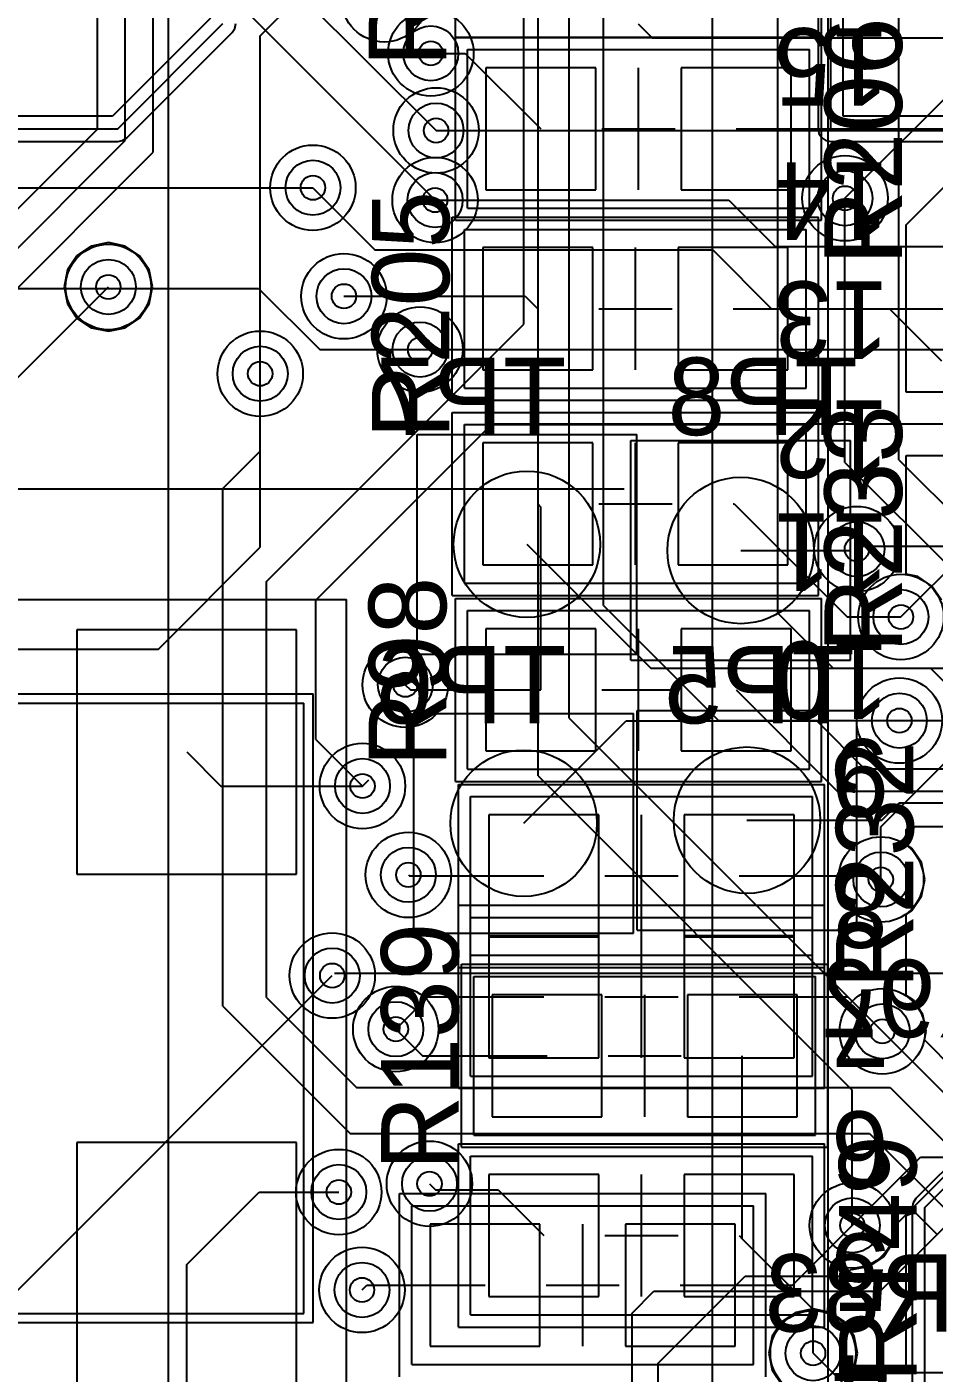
# Model space of a CAD drawing. Extents: x 28 to 300, y 18 to 330.
# Drawn here: x 154.41 to 161.84, y 109.15 to 120.18 of the extents above; entities that cross this region are included whole.
import ezdxf

# ---------------------------------------------------------------- set-up
doc = ezdxf.new("R2010")
doc.units = 0
for name, color, linetype in [('BOTTOMLAYER', 5, 'CONTINUOUS'), ('BOTTOMOVERLAY', 54, 'CONTINUOUS'), ('BOTTOMPASTE', 16, 'CONTINUOUS'), ('BOTTOMSOLDER', 6, 'CONTINUOUS'), ('DRILLDRAWING', 1, 'CONTINUOUS'), ('INTERNALPLANE1', 76, 'CONTINUOUS'), ('INTERNALPLANE6', 136, 'CONTINUOUS'), ('MECHANICAL11', 56, 'CONTINUOUS'), ('MECHANICAL14', 56, 'CONTINUOUS'), ('MECHANICAL15', 56, 'CONTINUOUS'), ('MECHANICAL16', 56, 'CONTINUOUS'), ('MECHANICAL8', 56, 'CONTINUOUS'), ('MIDLAYER1', 16, 'CONTINUOUS'), ('MIDLAYER3', 90, 'CONTINUOUS'), ('MULTILAYER', 9, 'CONTINUOUS'), ('TOPLAYER', 1, 'CONTINUOUS'), ('TOPOVERLAY', 2, 'CONTINUOUS'), ('TOPPASTE', 8, 'CONTINUOUS'), ('TOPSOLDER', 216, 'CONTINUOUS'), ('VIAHOLELAYER', 16, 'CONTINUOUS')]:
    doc.layers.add(name, color=color, linetype=linetype)

msp = doc.modelspace()

# ---------------------------------------------------------------- linework, layer by layer
at = {"layer": 'BOTTOMLAYER'}
for p, q in [((158.478, 117.749), (158.478, 120.924)), ((161.611, 118.564), (163.218, 120.17)), ((161.11, 118.781), (162.078, 119.749)), ((151.303, 118.867), (156.751, 118.867)), ((161.611, 117.191), (161.611, 118.564)), ((153.5, 118.042), (155.075, 118.042)), ((155.075, 118.042), (156.306, 118.042)), ((156.306, 118.042), (156.807, 117.541)), ((156.37, 115.641), (158.478, 117.749)), ((156.807, 117.541), (157.629, 117.541)), ((156.319, 116.708), (156.319, 117.343)), ((164.124, 117.191), (161.611, 117.191)), ((156.776, 115.489), (158.22, 116.932)), ((158.22, 116.932), (164.98, 116.932)), ((156.014, 116.403), (156.319, 116.708)), ((161.611, 115.7), (161.611, 116.673)), ((161.611, 116.673), (162.076, 116.673)), ((156.014, 112.16), (156.014, 116.403)), ((158.504, 115.946), (159.52, 114.93)), ((160.256, 115.895), (161.145, 115.895)), ((156.37, 112.231), (156.37, 115.641)), ((161.706, 115.681), (161.611, 115.7)), ((161.822, 115.603), (161.706, 115.681)), ((161.9, 115.487), (161.822, 115.603)), ((156.776, 114.346), (156.776, 115.489)), ((159.52, 114.93), (162.009, 114.93)), ((158.478, 113.66), (159.316, 114.498)), ((159.316, 114.498), (160.88, 114.498)), ((160.88, 114.498), (161.27, 114.107)), ((156.776, 114.346), (157.157, 113.965)), ((161.27, 114.107), (164.369, 114.107)), ((161.413, 113.685), (161.553, 113.826)), ((161.553, 113.826), (166.627, 113.826)), ((160.307, 113.685), (161.413, 113.685)), ((161.611, 113.609), (161.634, 113.632)), ((161.611, 113.484), (161.611, 113.609)), ((161.634, 113.632), (166.106, 113.632)), ((161.658, 113.453), (161.611, 113.484)), ((161.736, 113.337), (161.658, 113.453)), ((161.763, 113.199), (161.736, 113.337)), ((161.736, 113.062), (161.763, 113.199)), ((161.658, 112.945), (161.736, 113.062)), ((161.611, 112.914), (161.658, 112.945)), ((161.611, 112.248), (161.611, 112.914)), ((158.193, 112.738), (158.193, 111.738)), ((159.093, 112.738), (158.193, 112.738)), ((159.093, 111.738), (159.093, 112.738)), ((159.793, 112.738), (159.793, 111.738)), ((160.693, 112.738), (159.793, 112.738)), ((160.693, 111.738), (160.693, 112.738)), ((156.37, 112.231), (157.107, 111.495)), ((157.43, 111.973), (157.694, 112.238)), ((157.694, 112.238), (158.643, 112.238)), ((160.243, 112.238), (161.133, 112.238)), ((161.133, 112.238), (161.416, 111.955)), ((161.67, 112.209), (161.611, 112.248)), ((161.748, 112.092), (161.67, 112.209)), ((156.014, 112.16), (157.056, 111.119)), ((161.775, 111.955), (161.748, 112.092)), ((161.416, 111.955), (161.947, 111.424)), ((161.761, 111.885), (161.775, 111.955)), ((162.011, 111.634), (161.761, 111.885)), ((158.193, 111.738), (159.093, 111.738)), ((159.793, 111.738), (160.693, 111.738)), ((157.107, 111.495), (161.48, 111.495)), ((161.48, 111.495), (162.058, 110.917)), ((157.056, 111.119), (161.312, 111.119)), ((161.312, 111.119), (162.006, 110.424)), ((161.611, 110.445), (161.682, 110.474)), ((161.611, 109.698), (161.611, 110.445)), ((161.682, 110.474), (161.869, 110.287)), ((157.711, 110.375), (157.711, 109.375)), ((158.611, 110.375), (157.711, 110.375)), ((158.611, 109.375), (158.611, 110.375)), ((159.311, 110.375), (159.311, 109.375)), ((160.211, 110.375), (159.311, 110.375)), ((160.211, 109.375), (160.211, 110.375)), ((160.68, 109.875), (161.17, 110.365)), ((157.153, 109.836), (157.193, 109.875)), ((157.193, 109.875), (158.161, 109.875)), ((159.761, 109.875), (160.68, 109.875)), ((161.611, 109.156), (161.611, 109.698)), ((157.711, 109.375), (158.611, 109.375)), ((159.311, 109.375), (160.211, 109.375)), ((160.849, 109.317), (161.205, 108.962)), ((163.221, 109.156), (161.611, 109.156))]:
    msp.add_line(p, q, dxfattribs=at)
for centre, radius in [((157.717, 119.968), 0.225), ((157.76, 119.336), 0.225), ((156.751, 118.867), 0.225), ((157.752, 118.766), 0.225), ((161.11, 118.781), 0.225), ((155.075, 118.054), 0.225), ((157.005, 117.978), 0.225), ((157.629, 117.541), 0.225), ((156.319, 117.343), 0.225), ((158.504, 115.946), 0.6), ((160.256, 115.895), 0.6), ((161.208, 115.906), 0.225), ((161.568, 115.35), 0.225), ((157.508, 114.795), 0.225), ((161.556, 114.501), 0.225), ((160.307, 113.685), 0.6), ((157.157, 113.965), 0.225), ((158.478, 113.66), 0.6), ((157.533, 113.237), 0.225), ((161.404, 113.199), 0.225), ((156.909, 112.412), 0.225), ((157.43, 111.973), 0.225), ((161.416, 111.955), 0.225), ((156.963, 110.638), 0.225), ((157.706, 110.706), 0.225), ((161.17, 110.365), 0.225), ((157.153, 109.836), 0.225), ((160.849, 109.317), 0.225)]:
    msp.add_circle(centre, radius, dxfattribs=at)
at = {"layer": 'BOTTOMOVERLAY'}
for p, q in [((159.443, 111.738), (159.443, 112.738)), ((158.961, 109.375), (158.961, 110.375))]:
    msp.add_line(p, q, dxfattribs=at)
at = {"layer": 'BOTTOMPASTE'}
for p, q in [((158.193, 112.738), (158.193, 111.738)), ((159.093, 112.738), (158.193, 112.738)), ((159.093, 111.738), (159.093, 112.738)), ((159.793, 112.738), (159.793, 111.738)), ((160.693, 112.738), (159.793, 112.738)), ((160.693, 111.738), (160.693, 112.738)), ((158.193, 111.738), (159.093, 111.738)), ((159.793, 111.738), (160.693, 111.738)), ((157.711, 110.375), (157.711, 109.375)), ((158.611, 110.375), (157.711, 110.375)), ((158.611, 109.375), (158.611, 110.375)), ((159.311, 110.375), (159.311, 109.375)), ((160.211, 110.375), (159.311, 110.375)), ((160.211, 109.375), (160.211, 110.375)), ((157.711, 109.375), (158.611, 109.375)), ((159.311, 109.375), (160.211, 109.375))]:
    msp.add_line(p, q, dxfattribs=at)
at = {"layer": 'BOTTOMSOLDER'}
for p, q in [((158.193, 112.738), (158.193, 111.738)), ((159.093, 112.738), (158.193, 112.738)), ((159.093, 111.738), (159.093, 112.738)), ((159.793, 112.738), (159.793, 111.738)), ((160.693, 112.738), (159.793, 112.738)), ((160.693, 111.738), (160.693, 112.738)), ((158.193, 111.738), (159.093, 111.738)), ((159.793, 111.738), (160.693, 111.738)), ((157.711, 110.375), (157.711, 109.375)), ((158.611, 110.375), (157.711, 110.375)), ((158.611, 109.375), (158.611, 110.375)), ((159.311, 110.375), (159.311, 109.375)), ((160.211, 110.375), (159.311, 110.375)), ((160.211, 109.375), (160.211, 110.375)), ((157.711, 109.375), (158.611, 109.375)), ((159.311, 109.375), (160.211, 109.375))]:
    msp.add_line(p, q, dxfattribs=at)
for centre in [(158.504, 115.946), (160.256, 115.895), (160.307, 113.685), (158.478, 113.66)]:
    msp.add_circle(centre, 0.6, dxfattribs=at)
at = {"layer": 'DRILLDRAWING'}
for centre in [(157.717, 119.968), (157.76, 119.336), (156.751, 118.867), (157.752, 118.766), (161.11, 118.781), (155.075, 118.054), (157.005, 117.978), (157.629, 117.541), (156.319, 117.343), (161.208, 115.906), (161.568, 115.35), (157.508, 114.795), (161.556, 114.501), (157.157, 113.965), (157.533, 113.237), (161.404, 113.199), (156.909, 112.412), (157.43, 111.973), (161.416, 111.955), (157.706, 110.706), (156.963, 110.638), (161.17, 110.365), (157.153, 109.836), (160.849, 109.317)]:
    msp.add_circle(centre, 0.1, dxfattribs=at)
at = {"layer": 'INTERNALPLANE1'}
for p, q in [((160.889, 122.372), (160.889, 119.35)), ((160.993, 119.35), (160.993, 122.372)), ((161.096, 119.454), (161.096, 122.329)), ((155.911, 120.256), (155.109, 119.454)), ((155.152, 119.35), (156.014, 120.213)), ((155.225, 119.277), (156.088, 120.14)), ((156.088, 120.14), (156.11, 120.173)), ((156.11, 120.173), (156.118, 120.213)), ((155.109, 119.454), (149.038, 119.454)), ((162.399, 119.454), (161.096, 119.454)), ((149.038, 119.35), (155.152, 119.35)), ((160.889, 119.35), (160.889, 119.35)), ((160.889, 119.35), (160.897, 119.31)), ((160.993, 119.35), (160.994, 119.35)), ((160.994, 119.35), (162.399, 119.35)), ((149.081, 119.247), (155.152, 119.247)), ((155.152, 119.247), (155.191, 119.255)), ((155.152, 119.247), (155.152, 119.247)), ((155.191, 119.255), (155.225, 119.277)), ((160.897, 119.31), (160.92, 119.276)), ((160.92, 119.276), (160.953, 119.254)), ((160.953, 119.254), (160.993, 119.246)), ((160.993, 119.246), (160.997, 119.247)), ((160.997, 119.247), (162.356, 119.247)), ((162.721, 111.615), (161.691, 110.584)), ((161.764, 110.511), (162.825, 111.572)), ((161.668, 110.551), (161.66, 110.511)), ((161.691, 110.584), (161.668, 110.551)), ((161.66, 110.511), (161.66, 110.511)), ((161.66, 110.511), (161.66, 107.082)), ((161.764, 105.457), (161.764, 110.511)), ((161.764, 103.247), (161.764, 110.511))]:
    msp.add_line(p, q, dxfattribs=at)
for centre in [(157.336, 120.411), (157.76, 119.336), (156.751, 118.867), (161.11, 118.781), (157.752, 118.766), (155.075, 118.054), (157.005, 117.978), (157.629, 117.541), (156.319, 117.343), (161.208, 115.906), (161.568, 115.35), (161.556, 114.501), (157.157, 113.965), (161.404, 113.199), (156.909, 112.412), (161.416, 111.955), (156.963, 110.638), (157.706, 110.706), (161.17, 110.365), (160.849, 109.317)]:
    msp.add_circle(centre, 0.35, dxfattribs=at)
at = {"layer": 'INTERNALPLANE6'}
for centre in [(157.336, 120.411), (157.717, 119.968), (157.76, 119.336), (156.751, 118.867), (161.11, 118.781), (157.752, 118.766), (155.075, 118.054), (157.629, 117.541), (156.319, 117.343), (161.208, 115.906), (161.568, 115.35), (157.508, 114.795), (161.556, 114.501), (157.157, 113.965), (157.533, 113.237), (161.404, 113.199), (156.909, 112.412), (157.43, 111.973), (161.416, 111.955), (161.17, 110.365), (157.153, 109.836), (160.849, 109.317)]:
    msp.add_circle(centre, 0.35, dxfattribs=at)
at = {"layer": 'MECHANICAL11'}
msp.add_line((154.3, 116.399), (159.3, 116.399), dxfattribs=at)
at = {"layer": 'MECHANICAL14'}
for p, q in [((158.018, 118.7), (158.018, 120)), ((158.018, 120), (160.818, 120)), ((160.818, 118.7), (160.818, 120)), ((158.018, 118.7), (160.818, 118.7)), ((157.993, 117.226), (157.993, 118.526)), ((157.993, 118.526), (160.793, 118.526)), ((160.793, 117.226), (160.793, 118.526)), ((157.993, 117.226), (160.793, 117.226)), ((157.993, 115.626), (157.993, 116.926)), ((157.993, 116.926), (160.793, 116.926)), ((160.793, 115.626), (160.793, 116.926)), ((157.604, 115.046), (157.604, 116.846)), ((157.604, 116.846), (159.404, 116.846)), ((159.404, 115.046), (159.404, 116.846)), ((159.356, 114.995), (159.356, 116.795)), ((159.356, 116.795), (161.156, 116.795)), ((161.156, 114.995), (161.156, 116.795)), ((157.993, 115.626), (160.793, 115.626)), ((158.018, 114.102), (158.018, 115.402)), ((158.018, 115.402), (160.818, 115.402)), ((160.818, 114.102), (160.818, 115.402)), ((157.604, 115.046), (159.404, 115.046)), ((159.356, 114.995), (161.156, 114.995)), ((149.677, 114.644), (156.677, 114.644)), ((156.677, 109.644), (156.677, 114.644)), ((157.578, 112.76), (157.578, 114.56)), ((157.578, 114.56), (159.378, 114.56)), ((159.378, 112.76), (159.378, 114.56)), ((159.407, 112.785), (159.407, 114.585)), ((159.407, 114.585), (161.207, 114.585)), ((161.207, 112.785), (161.207, 114.585)), ((158.018, 114.102), (160.818, 114.102)), ((158.043, 112.578), (158.043, 113.878)), ((158.043, 113.878), (160.843, 113.878)), ((160.843, 112.578), (160.843, 113.878)), ((158.043, 111.588), (158.043, 112.888)), ((158.043, 112.888), (160.843, 112.888)), ((160.843, 111.588), (160.843, 112.888)), ((157.578, 112.76), (159.378, 112.76)), ((159.407, 112.785), (161.207, 112.785)), ((158.043, 112.578), (160.843, 112.578)), ((158.069, 112.405), (160.869, 112.405)), ((158.069, 111.105), (158.069, 112.405)), ((160.869, 111.105), (160.869, 112.405)), ((158.043, 111.588), (160.843, 111.588)), ((158.069, 111.105), (160.869, 111.105)), ((158.043, 110.932), (160.843, 110.932)), ((158.043, 109.632), (158.043, 110.932)), ((160.843, 109.632), (160.843, 110.932)), ((157.561, 109.225), (157.561, 110.525)), ((157.561, 110.525), (160.361, 110.525)), ((160.361, 109.225), (160.361, 110.525)), ((149.677, 109.644), (156.677, 109.644)), ((158.043, 109.632), (160.843, 109.632)), ((157.561, 109.225), (160.361, 109.225))]:
    msp.add_line(p, q, dxfattribs=at)
at = {"layer": 'MECHANICAL15'}
for p, q in [((160.972, 103.924), (160.972, 122.924)), ((157.918, 120.098), (157.918, 121.598)), ((160.918, 120.098), (160.918, 121.598)), ((157.918, 120.1), (160.918, 120.1)), ((157.918, 118.6), (157.918, 120.1)), ((157.918, 120.098), (160.918, 120.098)), ((160.918, 118.6), (160.918, 120.1)), ((159.418, 119.05), (159.418, 119.65)), ((159.118, 119.35), (159.718, 119.35)), ((157.893, 118.626), (160.893, 118.626)), ((157.893, 117.126), (157.893, 118.626)), ((157.918, 118.6), (160.918, 118.6)), ((160.893, 117.126), (160.893, 118.626)), ((159.393, 117.576), (159.393, 118.176)), ((159.093, 117.876), (159.693, 117.876)), ((157.893, 117.126), (160.893, 117.126)), ((157.893, 117.026), (160.893, 117.026)), ((157.893, 115.526), (157.893, 117.026)), ((160.893, 115.526), (160.893, 117.026)), ((159.393, 115.976), (159.393, 116.576)), ((159.093, 116.276), (159.693, 116.276)), ((149.327, 115.494), (157.027, 115.494)), ((157.027, 108.794), (157.027, 115.494)), ((157.893, 115.526), (160.893, 115.526)), ((157.943, 113.978), (160.943, 113.978)), ((157.943, 112.478), (157.943, 113.978)), ((160.943, 112.478), (160.943, 113.978)), ((159.443, 112.928), (159.443, 113.528)), ((159.143, 113.228), (159.743, 113.228)), ((157.943, 112.988), (160.943, 112.988)), ((157.943, 111.488), (157.943, 112.988)), ((160.943, 111.488), (160.943, 112.988)), ((157.969, 111.005), (157.969, 112.505)), ((157.969, 112.505), (160.969, 112.505)), ((159.443, 111.938), (159.443, 112.538)), ((160.969, 111.005), (160.969, 112.505)), ((157.943, 112.478), (160.943, 112.478)), ((159.143, 112.238), (159.743, 112.238)), ((159.469, 111.455), (159.469, 112.055)), ((159.169, 111.755), (159.769, 111.755)), ((157.943, 111.488), (160.943, 111.488)), ((157.943, 109.532), (157.943, 111.032)), ((157.943, 111.032), (160.943, 111.032)), ((157.969, 111.005), (160.969, 111.005)), ((160.943, 109.532), (160.943, 111.032)), ((159.443, 109.982), (159.443, 110.582)), ((159.143, 110.282), (159.743, 110.282)), ((157.943, 109.532), (160.943, 109.532))]:
    msp.add_line(p, q, dxfattribs=at)
at = {"layer": 'MECHANICAL16'}
for p, q in [((157.918, 115.502), (160.918, 115.502)), ((157.918, 114.002), (157.918, 115.502)), ((160.918, 114.002), (160.918, 115.502)), ((159.418, 114.452), (159.418, 115.052)), ((149.602, 114.719), (156.752, 114.719)), ((156.752, 109.569), (156.752, 114.719)), ((159.118, 114.752), (159.718, 114.752)), ((157.918, 114.002), (160.918, 114.002)), ((157.461, 110.625), (160.461, 110.625)), ((157.461, 109.125), (157.461, 110.625)), ((160.461, 109.125), (160.461, 110.625)), ((158.961, 109.575), (158.961, 110.175)), ((158.661, 109.875), (159.261, 109.875)), ((149.602, 109.569), (156.752, 109.569))]:
    msp.add_line(p, q, dxfattribs=at)
at = {"layer": 'MECHANICAL8'}
msp.add_line((160.025, 98.15), (160.025, 144.85), dxfattribs=at)
at = {"layer": 'MIDLAYER1'}
for p, q in [((159.131, 115.444), (159.131, 123.939)), ((158.849, 114.522), (158.849, 122.57)), ((154.985, 119.348), (154.985, 122.008)), ((155.214, 119.253), (155.214, 121.913)), ((155.442, 119.158), (155.442, 121.818)), ((161.552, 116.638), (161.552, 121.839)), ((160.561, 115.382), (160.561, 120.908)), ((158.595, 114.048), (158.595, 120.859)), ((156.319, 120.112), (156.619, 120.411)), ((156.319, 117.343), (156.319, 120.112)), ((152.041, 116.403), (154.985, 119.348)), ((152.135, 116.175), (155.214, 119.253)), ((152.23, 115.946), (155.442, 119.158)), ((161.11, 116.616), (161.11, 118.781)), ((156.319, 115.921), (156.319, 117.343)), ((161.11, 116.616), (162.034, 115.692)), ((161.552, 116.638), (162.304, 115.885)), ((155.486, 115.087), (156.319, 115.921)), ((159.131, 115.444), (160.074, 114.501)), ((160.561, 115.382), (161.012, 114.93)), ((148.667, 115.087), (155.486, 115.087)), ((161.012, 114.93), (161.81, 114.93)), ((161.81, 114.93), (161.998, 114.742)), ((158.849, 114.522), (161.416, 111.955)), ((160.074, 114.501), (161.556, 114.501)), ((158.595, 114.048), (161.17, 111.472)), ((149.343, 104.846), (156.909, 112.412)), ((161.17, 110.365), (161.17, 111.472)), ((161.399, 109.825), (161.958, 110.383)), ((159.367, 109.647), (159.545, 109.825)), ((159.545, 109.825), (161.399, 109.825)), ((159.367, 105.989), (159.367, 109.647))]:
    msp.add_line(p, q, dxfattribs=at)
for centre in [(157.717, 119.968), (157.76, 119.336), (156.751, 118.867), (157.752, 118.766), (161.11, 118.781), (155.075, 118.054), (157.005, 117.978), (157.629, 117.541), (156.319, 117.343), (161.208, 115.906), (161.568, 115.35), (157.508, 114.795), (161.556, 114.501), (157.157, 113.965), (157.533, 113.237), (161.404, 113.199), (156.909, 112.412), (157.43, 111.973), (161.416, 111.955), (156.963, 110.638), (157.706, 110.706), (161.17, 110.365), (157.153, 109.836), (160.849, 109.317)]:
    msp.add_circle(centre, 0.225, dxfattribs=at)
at = {"layer": 'MIDLAYER3'}
for p, q in [((155.566, 121.06), (155.566, 108.819)), ((157.76, 119.336), (163.38, 119.336)), ((156.751, 118.867), (157.259, 118.359)), ((157.752, 118.766), (160.158, 118.766)), ((160.158, 118.766), (160.538, 118.386)), ((154.936, 118.389), (154.818, 118.31)), ((155.075, 118.417), (154.936, 118.389)), ((155.213, 118.389), (155.075, 118.417)), ((155.331, 118.31), (155.213, 118.389)), ((157.259, 118.359), (160.026, 118.359)), ((160.026, 118.359), (160.509, 117.875)), ((160.538, 118.386), (162.408, 118.386)), ((154.818, 118.31), (154.74, 118.193)), ((155.41, 118.193), (155.331, 118.31)), ((154.74, 118.193), (154.712, 118.054)), ((155.437, 118.054), (155.41, 118.193)), ((154.712, 118.054), (154.74, 117.915)), ((155.41, 117.915), (155.437, 118.054)), ((154.74, 117.915), (154.818, 117.798)), ((155.331, 117.798), (155.41, 117.915)), ((154.818, 117.798), (154.936, 117.719)), ((155.213, 117.719), (155.331, 117.798)), ((160.509, 117.875), (164.021, 117.875)), ((154.936, 117.719), (155.075, 117.692)), ((155.075, 117.692), (155.213, 117.719)), ((157.629, 117.541), (162.327, 117.541)), ((161.568, 115.35), (162.199, 115.98)), ((161.404, 113.631), (162.601, 114.828)), ((161.404, 113.199), (161.404, 113.631)), ((161.531, 110.376), (163.186, 112.031)), ((161.505, 110.227), (161.533, 110.365)), ((161.533, 110.365), (161.531, 110.376)), ((161.427, 110.109), (161.505, 110.227)), ((161.309, 110.03), (161.427, 110.109)), ((161.103, 109.948), (161.16, 110.005)), ((161.16, 110.005), (161.17, 110.003)), ((161.17, 110.003), (161.309, 110.03)), ((159.833, 109.491), (160.291, 109.948)), ((160.291, 109.948), (161.103, 109.948)), ((160.711, 109.652), (160.593, 109.574)), ((160.849, 109.68), (160.711, 109.652)), ((160.988, 109.652), (160.849, 109.68)), ((161.106, 109.574), (160.988, 109.652)), ((160.593, 109.574), (160.514, 109.456)), ((161.184, 109.456), (161.106, 109.574)), ((159.579, 109.237), (159.833, 109.491)), ((160.514, 109.456), (160.487, 109.317)), ((161.212, 109.317), (161.184, 109.456)), ((160.487, 109.317), (160.514, 109.179)), ((161.184, 109.179), (161.212, 109.317)), ((159.579, 108.373), (159.579, 109.237)), ((160.514, 109.179), (160.593, 109.061)), ((161.106, 109.061), (161.184, 109.179))]:
    msp.add_line(p, q, dxfattribs=at)
for centre in [(157.717, 119.968), (157.76, 119.336), (156.751, 118.867), (157.752, 118.766), (161.11, 118.781), (155.075, 118.054), (157.005, 117.978), (157.629, 117.541), (156.319, 117.343), (161.208, 115.906), (161.568, 115.35), (157.508, 114.795), (161.556, 114.501), (157.157, 113.965), (157.533, 113.237), (161.404, 113.199), (156.909, 112.412), (157.43, 111.973), (161.416, 111.955), (156.963, 110.638), (157.706, 110.706), (161.17, 110.365), (157.153, 109.836), (160.849, 109.317)]:
    msp.add_circle(centre, 0.225, dxfattribs=at)
at = {"layer": 'MULTILAYER'}
for centre in [(157.717, 119.968), (157.76, 119.336), (156.751, 118.867), (157.752, 118.766), (161.11, 118.781), (155.075, 118.054), (157.005, 117.978), (157.629, 117.541), (156.319, 117.343), (161.208, 115.906), (161.568, 115.35), (157.508, 114.795), (161.556, 114.501), (157.157, 113.965), (157.533, 113.237), (161.404, 113.199), (156.909, 112.412), (157.43, 111.973), (161.416, 111.955), (156.963, 110.638), (157.706, 110.706), (161.17, 110.365), (157.153, 109.836), (160.849, 109.317)]:
    msp.add_circle(centre, 0.225, dxfattribs=at)
at = {"layer": 'TOPLAYER'}
for p, q in [((155.538, 120.981), (157.752, 118.766)), ((156.157, 120.939), (157.76, 119.336)), ((159.415, 120.21), (159.53, 120.095)), ((159.53, 120.095), (162.209, 120.095)), ((157.717, 119.968), (157.999, 119.968)), ((157.999, 119.968), (158.618, 119.35)), ((159.068, 119.85), (158.168, 119.85)), ((158.168, 119.85), (158.168, 118.85)), ((159.068, 118.85), (159.068, 119.85)), ((160.668, 119.85), (159.768, 119.85)), ((159.768, 119.85), (159.768, 118.85)), ((160.668, 118.85), (160.668, 119.85)), ((160.218, 119.35), (161.347, 119.35)), ((161.347, 119.35), (161.873, 119.35)), ((161.347, 119.35), (161.799, 119.35)), ((158.168, 118.85), (159.068, 118.85)), ((159.768, 118.85), (160.668, 118.85)), ((159.043, 118.376), (158.143, 118.376)), ((158.143, 118.376), (158.143, 117.376)), ((159.043, 117.376), (159.043, 118.376)), ((160.643, 118.376), (159.743, 118.376)), ((159.743, 118.376), (159.743, 117.376)), ((160.643, 117.376), (160.643, 118.376)), ((153.195, 116.175), (155.075, 118.054)), ((157.005, 117.978), (158.491, 117.978)), ((158.491, 117.978), (158.593, 117.876)), ((160.193, 117.876), (161.475, 117.876)), ((161.475, 117.876), (161.902, 117.449)), ((158.143, 117.376), (159.043, 117.376)), ((159.743, 117.376), (160.643, 117.376)), ((159.043, 116.776), (158.143, 116.776)), ((158.143, 116.776), (158.143, 115.776)), ((159.043, 115.776), (159.043, 116.776)), ((160.643, 116.776), (159.743, 116.776)), ((159.743, 116.776), (159.743, 115.776)), ((160.643, 115.776), (160.643, 116.776)), ((158.593, 116.276), (158.618, 116.251)), ((160.193, 116.276), (160.201, 116.276)), ((160.201, 116.276), (161.127, 115.35)), ((158.618, 114.752), (158.618, 116.251)), ((161.208, 115.906), (161.232, 115.93)), ((161.232, 115.93), (161.637, 115.93)), ((161.521, 115.93), (161.637, 115.93)), ((161.637, 115.93), (162.966, 115.93)), ((158.143, 115.776), (159.043, 115.776)), ((159.743, 115.776), (160.643, 115.776)), ((161.127, 115.35), (161.568, 115.35)), ((156.617, 115.244), (154.817, 115.244)), ((154.817, 115.244), (154.817, 113.244)), ((156.617, 113.244), (156.617, 115.244)), ((159.068, 115.252), (158.168, 115.252)), ((158.168, 115.252), (158.168, 114.252)), ((159.068, 114.252), (159.068, 115.252)), ((160.668, 115.252), (159.768, 115.252)), ((159.768, 115.252), (159.768, 114.252)), ((160.668, 114.252), (160.668, 115.252)), ((157.508, 114.795), (157.551, 114.752)), ((157.551, 114.752), (158.618, 114.752)), ((160.218, 114.752), (161.046, 113.924)), ((161.556, 114.501), (163.395, 114.501)), ((155.717, 114.244), (155.996, 113.965)), ((158.168, 114.252), (159.068, 114.252)), ((159.768, 114.252), (160.668, 114.252)), ((155.996, 113.965), (157.157, 113.965)), ((157.157, 113.965), (157.208, 114.016)), ((161.046, 113.924), (162.972, 113.924)), ((159.093, 113.728), (158.193, 113.728)), ((158.193, 113.728), (158.193, 112.728)), ((159.093, 112.728), (159.093, 113.728)), ((160.693, 113.728), (159.793, 113.728)), ((159.793, 113.728), (159.793, 112.728)), ((160.693, 112.728), (160.693, 113.728)), ((154.817, 113.244), (156.617, 113.244)), ((157.533, 113.237), (157.542, 113.228)), ((157.542, 113.228), (158.643, 113.228)), ((160.243, 113.228), (161.375, 113.228)), ((161.375, 113.228), (161.404, 113.199)), ((158.193, 112.728), (159.093, 112.728)), ((159.793, 112.728), (160.693, 112.728)), ((156.928, 112.431), (163.478, 112.431)), ((159.119, 112.255), (158.219, 112.255)), ((158.219, 112.255), (158.219, 111.255)), ((159.119, 111.255), (159.119, 112.255)), ((160.719, 112.255), (159.819, 112.255)), ((159.819, 112.255), (159.819, 111.255)), ((160.719, 111.255), (160.719, 112.255)), ((157.43, 111.973), (157.648, 111.755)), ((157.648, 111.755), (158.669, 111.755)), ((160.269, 110.282), (160.269, 111.755)), ((158.219, 111.255), (159.119, 111.255)), ((159.819, 111.255), (160.719, 111.255)), ((156.617, 111.044), (154.817, 111.044)), ((154.817, 111.044), (154.817, 109.044)), ((156.617, 109.044), (156.617, 111.044)), ((161.17, 110.365), (161.729, 110.924)), ((161.729, 110.924), (162.972, 110.924)), ((159.093, 110.782), (158.193, 110.782)), ((158.193, 110.782), (158.193, 109.782)), ((159.093, 109.782), (159.093, 110.782)), ((160.693, 110.782), (159.793, 110.782)), ((159.793, 110.782), (159.793, 109.782)), ((160.693, 109.782), (160.693, 110.782)), ((155.717, 110.044), (156.311, 110.638)), ((156.311, 110.638), (156.963, 110.638)), ((157.706, 110.706), (157.754, 110.657)), ((157.754, 110.657), (158.268, 110.657)), ((158.268, 110.657), (158.643, 110.282)), ((160.243, 110.282), (160.269, 110.256)), ((160.269, 110.256), (160.269, 110.282)), ((160.269, 110.256), (160.849, 109.676)), ((155.717, 108.522), (155.717, 110.044)), ((158.193, 109.782), (159.093, 109.782)), ((159.793, 109.782), (160.693, 109.782)), ((160.849, 109.317), (160.849, 109.676))]:
    msp.add_line(p, q, dxfattribs=at)
for centre in [(157.717, 119.968), (157.76, 119.336), (156.751, 118.867), (157.752, 118.766), (161.11, 118.781), (155.075, 118.054), (157.005, 117.978), (157.629, 117.541), (156.319, 117.343), (161.208, 115.906), (161.568, 115.35), (157.508, 114.795), (161.556, 114.501), (157.157, 113.965), (157.533, 113.237), (161.404, 113.199), (156.909, 112.412), (157.43, 111.973), (161.416, 111.955), (156.963, 110.638), (157.706, 110.706), (161.17, 110.365), (157.153, 109.836), (160.849, 109.317)]:
    msp.add_circle(centre, 0.225, dxfattribs=at)
at = {"layer": 'TOPOVERLAY'}
for p, q in [((159.418, 118.85), (159.418, 119.85)), ((159.393, 117.376), (159.393, 118.376)), ((159.393, 115.776), (159.393, 116.776)), ((159.418, 114.252), (159.418, 115.252)), ((159.443, 112.728), (159.443, 113.728)), ((156.677, 111.394), (156.677, 112.894)), ((159.469, 111.255), (159.469, 112.255)), ((159.443, 109.782), (159.443, 110.782))]:
    msp.add_line(p, q, dxfattribs=at)
at = {"layer": 'TOPPASTE'}
for p, q in [((159.068, 119.85), (158.168, 119.85)), ((158.168, 119.85), (158.168, 118.85)), ((159.068, 118.85), (159.068, 119.85)), ((160.668, 119.85), (159.768, 119.85)), ((159.768, 119.85), (159.768, 118.85)), ((160.668, 118.85), (160.668, 119.85)), ((158.168, 118.85), (159.068, 118.85)), ((159.768, 118.85), (160.668, 118.85)), ((159.043, 118.376), (158.143, 118.376)), ((158.143, 118.376), (158.143, 117.376)), ((159.043, 117.376), (159.043, 118.376)), ((160.643, 118.376), (159.743, 118.376)), ((159.743, 118.376), (159.743, 117.376)), ((160.643, 117.376), (160.643, 118.376)), ((158.143, 117.376), (159.043, 117.376)), ((159.743, 117.376), (160.643, 117.376)), ((159.043, 116.776), (158.143, 116.776)), ((158.143, 116.776), (158.143, 115.776)), ((159.043, 115.776), (159.043, 116.776)), ((160.643, 116.776), (159.743, 116.776)), ((159.743, 116.776), (159.743, 115.776)), ((160.643, 115.776), (160.643, 116.776)), ((158.143, 115.776), (159.043, 115.776)), ((159.743, 115.776), (160.643, 115.776)), ((156.617, 115.244), (154.817, 115.244)), ((154.817, 115.244), (154.817, 113.244)), ((156.617, 113.244), (156.617, 115.244)), ((159.068, 115.252), (158.168, 115.252)), ((158.168, 115.252), (158.168, 114.252)), ((159.068, 114.252), (159.068, 115.252)), ((160.668, 115.252), (159.768, 115.252)), ((159.768, 115.252), (159.768, 114.252)), ((160.668, 114.252), (160.668, 115.252)), ((158.168, 114.252), (159.068, 114.252)), ((159.768, 114.252), (160.668, 114.252)), ((159.093, 113.728), (158.193, 113.728)), ((158.193, 113.728), (158.193, 112.728)), ((159.093, 112.728), (159.093, 113.728)), ((160.693, 113.728), (159.793, 113.728)), ((159.793, 113.728), (159.793, 112.728)), ((160.693, 112.728), (160.693, 113.728)), ((154.817, 113.244), (156.617, 113.244)), ((158.193, 112.728), (159.093, 112.728)), ((159.793, 112.728), (160.693, 112.728)), ((159.119, 112.255), (158.219, 112.255)), ((158.219, 112.255), (158.219, 111.255)), ((159.119, 111.255), (159.119, 112.255)), ((160.719, 112.255), (159.819, 112.255)), ((159.819, 112.255), (159.819, 111.255)), ((160.719, 111.255), (160.719, 112.255)), ((158.219, 111.255), (159.119, 111.255)), ((159.819, 111.255), (160.719, 111.255)), ((156.617, 111.044), (154.817, 111.044)), ((154.817, 111.044), (154.817, 109.044)), ((156.617, 109.044), (156.617, 111.044)), ((159.093, 110.782), (158.193, 110.782)), ((158.193, 110.782), (158.193, 109.782)), ((159.093, 109.782), (159.093, 110.782)), ((160.693, 110.782), (159.793, 110.782)), ((159.793, 110.782), (159.793, 109.782)), ((160.693, 109.782), (160.693, 110.782)), ((158.193, 109.782), (159.093, 109.782)), ((159.793, 109.782), (160.693, 109.782))]:
    msp.add_line(p, q, dxfattribs=at)
at = {"layer": 'TOPSOLDER'}
for p, q in [((159.068, 119.85), (158.168, 119.85)), ((158.168, 119.85), (158.168, 118.85)), ((159.068, 118.85), (159.068, 119.85)), ((160.668, 119.85), (159.768, 119.85)), ((159.768, 119.85), (159.768, 118.85)), ((160.668, 118.85), (160.668, 119.85)), ((158.168, 118.85), (159.068, 118.85)), ((159.768, 118.85), (160.668, 118.85)), ((159.043, 118.376), (158.143, 118.376)), ((158.143, 118.376), (158.143, 117.376)), ((159.043, 117.376), (159.043, 118.376)), ((160.643, 118.376), (159.743, 118.376)), ((159.743, 118.376), (159.743, 117.376)), ((160.643, 117.376), (160.643, 118.376)), ((158.143, 117.376), (159.043, 117.376)), ((159.743, 117.376), (160.643, 117.376)), ((159.043, 116.776), (158.143, 116.776)), ((158.143, 116.776), (158.143, 115.776)), ((159.043, 115.776), (159.043, 116.776)), ((160.643, 116.776), (159.743, 116.776)), ((159.743, 116.776), (159.743, 115.776)), ((160.643, 115.776), (160.643, 116.776)), ((158.143, 115.776), (159.043, 115.776)), ((159.743, 115.776), (160.643, 115.776)), ((156.617, 115.244), (154.817, 115.244)), ((154.817, 115.244), (154.817, 113.244)), ((156.617, 113.244), (156.617, 115.244)), ((159.068, 115.252), (158.168, 115.252)), ((158.168, 115.252), (158.168, 114.252)), ((159.068, 114.252), (159.068, 115.252)), ((160.668, 115.252), (159.768, 115.252)), ((159.768, 115.252), (159.768, 114.252)), ((160.668, 114.252), (160.668, 115.252)), ((158.168, 114.252), (159.068, 114.252)), ((159.768, 114.252), (160.668, 114.252)), ((159.093, 113.728), (158.193, 113.728)), ((158.193, 113.728), (158.193, 112.728)), ((159.093, 112.728), (159.093, 113.728)), ((160.693, 113.728), (159.793, 113.728)), ((159.793, 113.728), (159.793, 112.728)), ((160.693, 112.728), (160.693, 113.728)), ((154.817, 113.244), (156.617, 113.244)), ((158.193, 112.728), (159.093, 112.728)), ((159.793, 112.728), (160.693, 112.728)), ((159.119, 112.255), (158.219, 112.255)), ((158.219, 112.255), (158.219, 111.255)), ((159.119, 111.255), (159.119, 112.255)), ((160.719, 112.255), (159.819, 112.255)), ((159.819, 112.255), (159.819, 111.255)), ((160.719, 111.255), (160.719, 112.255)), ((158.219, 111.255), (159.119, 111.255)), ((159.819, 111.255), (160.719, 111.255)), ((156.617, 111.044), (154.817, 111.044)), ((154.817, 111.044), (154.817, 109.044)), ((156.617, 109.044), (156.617, 111.044)), ((159.093, 110.782), (158.193, 110.782)), ((158.193, 110.782), (158.193, 109.782)), ((159.093, 109.782), (159.093, 110.782)), ((160.693, 110.782), (159.793, 110.782)), ((159.793, 110.782), (159.793, 109.782)), ((160.693, 109.782), (160.693, 110.782)), ((158.193, 109.782), (159.093, 109.782)), ((159.793, 109.782), (160.693, 109.782))]:
    msp.add_line(p, q, dxfattribs=at)
at = {"layer": 'VIAHOLELAYER'}
for centre in [(157.717, 119.968), (157.76, 119.336), (156.751, 118.867), (157.752, 118.766), (161.11, 118.781), (155.075, 118.054), (157.005, 117.978), (157.629, 117.541), (156.319, 117.343), (161.208, 115.906), (161.568, 115.35), (157.508, 114.795), (161.556, 114.501), (157.157, 113.965), (157.533, 113.237), (161.404, 113.199), (156.909, 112.412), (157.43, 111.973), (161.416, 111.955), (157.706, 110.706), (156.963, 110.638), (161.17, 110.365), (157.153, 109.836), (160.849, 109.317)]:
    msp.add_circle(centre, 0.1, dxfattribs=at)

# ---------------------------------------------------------------- texts
at = {"layer": 'BOTTOMOVERLAY', "text_generation_flag": 2}
for s, p in [('TP7', (158.826, 116.84)), ('TP8', (161.214, 116.84)), ('TP6', (158.826, 114.478)), ('TP5', (161.188, 114.478)), ('R92', (162.466, 111.907)), ('R83', (162.009, 109.494))]:
    msp.add_text(s, height=0.635, rotation=360, dxfattribs=at).set_placement(p)
at = {"layer": 'MECHANICAL14'}
for s, p in [('15', (161.472, 120.174)), ('14', (161.472, 119.074)), ('13', (161.472, 118.099)), ('12', (161.472, 117.124)), ('11', (161.472, 116.199)), ('10', (161.472, 115.149)), ('9', (161.472, 114.349)), ('8', (161.472, 113.274)), ('7', (161.472, 112.299)), ('6', (161.472, 111.299)), ('5', (161.472, 110.299)), ('4', (161.472, 109.299))]:
    msp.add_text(s, height=0.635, rotation=180, dxfattribs=at).set_placement(p)
at = {"layer": 'TOPOVERLAY'}
for s, p in [('R212', (157.843, 119.858)), ('R206', (161.577, 118.232)), ('R205', (157.869, 116.81)), ('R233', (161.577, 115.057)), ('R98', (157.843, 114.121)), ('R232', (161.671, 112.303)), ('R139', (157.945, 110.815)), ('R149', (161.696, 109.074))]:
    msp.add_text(s, height=0.635, rotation=90, dxfattribs=at).set_placement(p)

doc.saveas('drawing.dxf')
